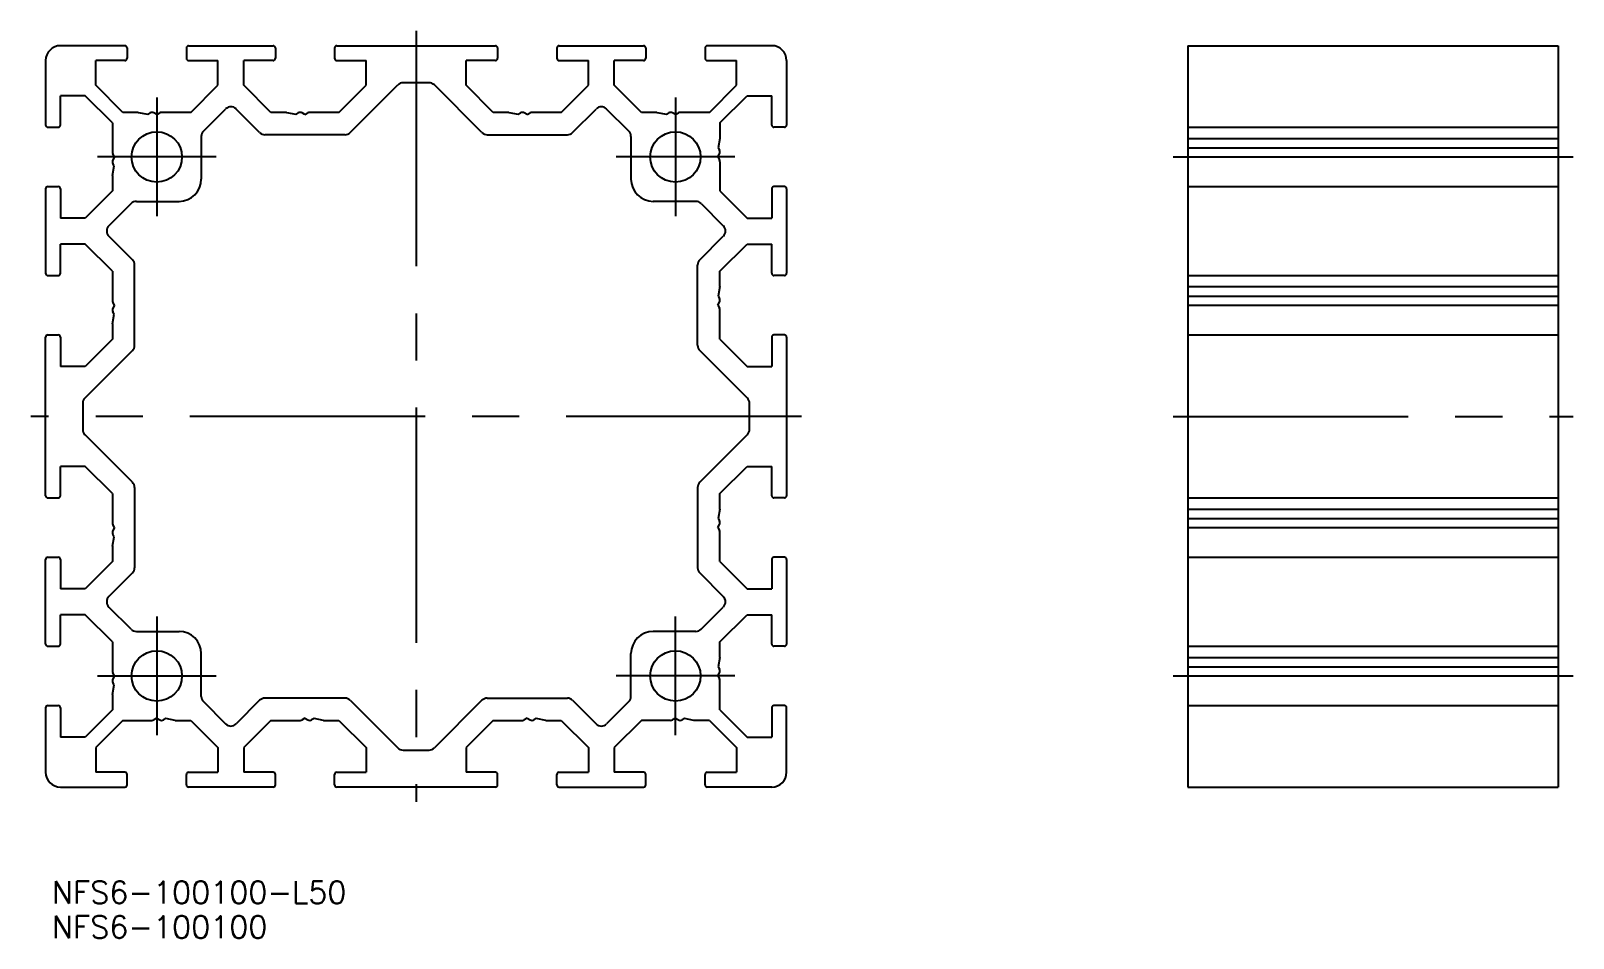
# Model space of a CAD drawing. Extents: x -52 to 156, y -70 to 52.
import ezdxf

# ---------------------------------------------------------------- set-up
doc = ezdxf.new("R2010")
doc.units = 0
doc.linetypes.add('CENTER', pattern=[50.8, 31.75, -6.35, 6.35, -6.35])
doc.layers.get('0').update_dxf_attribs({"linetype": 'CONTINUOUS'})
doc.layers.add('CENTER', color=1, linetype='CENTER')
doc.styles.get("Standard").update_dxf_attribs({"font": 'txt.shx', "height": 3, "bigfont": 'bigfont.shx'})

# ---------------------------------------------------------------- blocks, each defined once
blk = doc.blocks.new('*U2')
at = {"color": 7, "linetype": 'CONTINUOUS'}
blk.add_text('NFS6-100100-L50', height=3, dxfattribs=at).set_placement((-49.13, -65.69))
blk = doc.blocks.new('*U3')
at = {"color": 7, "linetype": 'CONTINUOUS'}
blk.add_text('NFS6-100100', height=3, dxfattribs=at).set_placement((-49.13, -70.37))

msp = doc.modelspace()

# ---------------------------------------------------------------- linework, layer by layer
at = {"color": 7, "linetype": 'CONTINUOUS'}
for p, q in [((-39.3, 50), (-48, 50)), ((-30.7, 50), (-19.3, 50)), ((-10.7, 50), (10.7, 50)), ((19.3, 50), (30.7, 50)), ((48, 50), (39.3, 50)), ((104.16, 50), (154.16, 50)), ((104.16, 50), (104.16, -50)), ((154.16, 50), (154.16, -50)), ((-50, 48), (-50, 39.3)), ((-43.25, 44.66), (-43.25, 48)), ((-39.3, 48), (-43.25, 48)), ((-39, 49.7), (-39, 48.3)), ((-31, 49.7), (-31, 48.3)), ((-30.7, 48), (-26.75, 48)), ((-26.75, 44.66), (-26.75, 48)), ((-23.25, 44.66), (-23.25, 48)), ((-19.3, 48), (-23.25, 48)), ((-19, 49.7), (-19, 48.3)), ((-11, 49.7), (-11, 48.3)), ((-10.7, 48), (-6.75, 48)), ((-6.75, 44.66), (-6.75, 48)), ((6.75, 44.66), (6.75, 48)), ((10.7, 48), (6.75, 48)), ((11, 49.7), (11, 48.3)), ((19, 49.7), (19, 48.3)), ((19.3, 48), (23.25, 48)), ((23.25, 44.66), (23.25, 48)), ((26.75, 44.66), (26.75, 48)), ((30.7, 48), (26.75, 48)), ((31, 49.7), (31, 48.3)), ((39, 49.7), (39, 48.3)), ((39.3, 48), (43.25, 48)), ((43.25, 44.66), (43.25, 48)), ((50, 48), (50, 39.3)), ((-39.59, 41), (-43.25, 44.66)), ((-30.41, 41), (-26.75, 44.66)), ((-19.59, 41), (-23.25, 44.66)), ((-10.41, 41), (-6.75, 44.66)), ((-8.88, 38.29), (-2.46, 44.71)), ((1.76, 45), (-1.76, 45)), ((8.88, 38.29), (2.46, 44.71)), ((10.41, 41), (6.75, 44.66)), ((19.59, 41), (23.25, 44.66)), ((30.41, 41), (26.75, 44.66)), ((39.59, 41), (43.25, 44.66)), ((-44.66, 43.25), (-48, 43.25)), ((-48, 39.3), (-48, 43.25)), ((-41, 39.59), (-44.66, 43.25)), ((41, 39.59), (44.66, 43.25)), ((44.66, 43.25), (48, 43.25)), ((48, 39.3), (48, 43.25)), ((-41, 39.59), (-41, 35.65)), ((-37.5, 41), (-39.59, 41)), ((-37.5, 41), (-36.22, 40.75)), ((-36.22, 40.75), (-35.9, 40.93)), ((-35, 40.7), (-35.4, 40.93)), ((-35, 40.7), (-34.6, 40.93)), ((-30.41, 41), (-34.35, 41)), ((-28.71, 38.46), (-25.71, 41.46)), ((-21.12, 38.29), (-24.29, 41.46)), ((-17.5, 41), (-19.59, 41)), ((-17.5, 41), (-16.22, 40.75)), ((-16.22, 40.75), (-15.9, 40.93)), ((-15, 40.7), (-15.4, 40.93)), ((-15, 40.7), (-14.6, 40.93)), ((-10.41, 41), (-14.35, 41)), ((12.5, 41), (10.41, 41)), ((12.5, 41), (13.78, 40.75)), ((13.78, 40.75), (14.1, 40.93)), ((15, 40.7), (14.6, 40.93)), ((15, 40.7), (15.4, 40.93)), ((19.59, 41), (15.65, 41)), ((21.12, 38.29), (24.29, 41.46)), ((28.71, 38.46), (25.71, 41.46)), ((32.5, 41), (30.41, 41)), ((32.5, 41), (33.78, 40.75)), ((33.78, 40.75), (34.1, 40.93)), ((35, 40.7), (34.6, 40.93)), ((35, 40.7), (35.4, 40.93)), ((39.59, 41), (35.65, 41)), ((41, 39.59), (41, 37.5)), ((-49.7, 39), (-48.3, 39)), ((-29, 37.76), (-29, 32)), ((-9.59, 38), (-20.41, 38)), ((9.59, 38), (20.41, 38)), ((29, 37.76), (29, 32)), ((41, 37.5), (40.75, 36.22)), ((49.7, 39), (48.3, 39)), ((104.16, 39), (154.16, 39)), ((104.16, 37.5), (154.16, 37.5)), ((-40.7, 35), (-40.93, 35.4)), ((40.7, 35), (40.93, 35.4)), ((40.75, 36.22), (40.93, 35.9)), ((104.16, 36.22), (154.16, 36.22)), ((-41, 32.5), (-40.75, 33.78)), ((-40.7, 35), (-40.93, 34.6)), ((-40.75, 33.78), (-40.93, 34.1)), ((40.7, 35), (40.93, 34.6)), ((41, 34.35), (41, 30.41)), ((104.16, 35), (154.16, 35)), ((-41, 32.5), (-41, 30.41)), ((-50, 30.7), (-50, 19.3)), ((-49.7, 31), (-48.3, 31)), ((-48, 30.7), (-48, 26.75)), ((-41, 30.41), (-44.66, 26.75)), ((41, 30.41), (44.66, 26.75)), ((48, 30.7), (48, 26.75)), ((49.7, 31), (48.3, 31)), ((50, 30.7), (50, 19.3)), ((104.16, 31), (154.16, 31)), ((-38.46, 28.71), (-41.46, 25.71)), ((-37.76, 29), (-32, 29)), ((37.76, 29), (32, 29)), ((38.46, 28.71), (41.46, 25.71)), ((-44.66, 26.75), (-48, 26.75)), ((44.66, 26.75), (48, 26.75)), ((-44.66, 23.25), (-48, 23.25)), ((-48, 19.3), (-48, 23.25)), ((-41, 19.59), (-44.66, 23.25)), ((-38.29, 21.12), (-41.46, 24.29)), ((38.29, 21.12), (41.46, 24.29)), ((41, 19.59), (44.66, 23.25)), ((44.66, 23.25), (48, 23.25)), ((48, 19.3), (48, 23.25)), ((-49.7, 19), (-48.3, 19)), ((-41, 19.59), (-41, 15.65)), ((-38, 9.59), (-38, 20.41)), ((38, 9.59), (38, 20.41)), ((41, 17.5), (41, 19.59)), ((49.7, 19), (48.3, 19)), ((104.16, 19), (154.16, 19)), ((41, 17.5), (40.75, 16.22)), ((104.16, 17.5), (154.16, 17.5)), ((-40.7, 15), (-40.93, 15.4)), ((-40.7, 15), (-40.93, 14.6)), ((40.7, 15), (40.93, 15.4)), ((40.7, 15), (40.93, 14.6)), ((40.75, 16.22), (40.93, 15.9)), ((104.16, 16.22), (154.16, 16.22)), ((104.16, 15), (154.16, 15)), ((-41, 12.5), (-40.75, 13.78)), ((-41, 12.5), (-41, 10.41)), ((-40.75, 13.78), (-40.93, 14.1)), ((41, 10.41), (41, 14.35)), ((-50, -10.7), (-50, 10.7)), ((-49.7, 11), (-48.3, 11)), ((-48, 10.7), (-48, 6.75)), ((-41, 10.41), (-44.66, 6.75)), ((41, 10.41), (44.66, 6.75)), ((48, 10.7), (48, 6.75)), ((49.7, 11), (48.3, 11)), ((50, 10.7), (50, -10.7)), ((104.16, 11), (154.16, 11)), ((-38.29, 8.88), (-44.71, 2.46)), ((38.29, 8.88), (44.71, 2.46)), ((-44.66, 6.75), (-48, 6.75)), ((44.66, 6.75), (48, 6.75)), ((-45, 1.76), (-45, -1.76)), ((45, -1.76), (45, 1.76)), ((-38.29, -8.88), (-44.71, -2.46)), ((38.29, -8.88), (44.71, -2.46)), ((-44.66, -6.75), (-48, -6.75)), ((-48, -10.7), (-48, -6.75)), ((-41, -10.41), (-44.66, -6.75)), ((41, -10.41), (44.66, -6.75)), ((44.66, -6.75), (48, -6.75)), ((48, -10.7), (48, -6.75)), ((-38, -9.59), (-38, -20.41)), ((38, -9.59), (38, -20.41)), ((-49.7, -11), (-48.3, -11)), ((-41, -10.41), (-41, -14.35)), ((41, -12.5), (41, -10.41)), ((49.7, -11), (48.3, -11)), ((104.16, -11), (154.16, -11)), ((41, -12.5), (40.75, -13.78)), ((40.75, -13.78), (40.93, -14.1)), ((104.16, -12.5), (154.16, -12.5)), ((104.16, -13.78), (154.16, -13.78)), ((-41, -17.5), (-40.75, -16.22)), ((-40.7, -15), (-40.93, -14.6)), ((-40.7, -15), (-40.93, -15.4)), ((-40.75, -16.22), (-40.93, -15.9)), ((40.7, -15), (40.93, -14.6)), ((40.7, -15), (40.93, -15.4)), ((41, -19.59), (41, -15.65)), ((104.16, -15), (154.16, -15)), ((-41, -17.5), (-41, -19.59)), ((-50, -30.7), (-50, -19.3)), ((-49.7, -19), (-48.3, -19)), ((-48, -19.3), (-48, -23.25)), ((-41, -19.59), (-44.66, -23.25)), ((41, -19.59), (44.66, -23.25)), ((48, -19.3), (48, -23.25)), ((49.7, -19), (48.3, -19)), ((50, -19.3), (50, -30.7)), ((104.16, -19), (154.16, -19)), ((-38.29, -21.12), (-41.46, -24.29)), ((38.29, -21.12), (41.46, -24.29)), ((-44.66, -23.25), (-48, -23.25)), ((44.66, -23.25), (48, -23.25)), ((-44.66, -26.75), (-48, -26.75)), ((-48, -30.7), (-48, -26.75)), ((-41, -30.41), (-44.66, -26.75)), ((-38.46, -28.71), (-41.46, -25.71)), ((38.46, -28.71), (41.46, -25.71)), ((41, -30.41), (44.66, -26.75)), ((44.66, -26.75), (48, -26.75)), ((48, -30.7), (48, -26.75)), ((-37.76, -29), (-32, -29)), ((37.76, -29), (32, -29)), ((-49.7, -31), (-48.3, -31)), ((-41, -30.41), (-41, -34.35)), ((41, -32.5), (41, -30.41)), ((49.7, -31), (48.3, -31)), ((104.16, -31), (154.16, -31)), ((-29, -37.76), (-29, -32)), ((29, -37.76), (29, -32)), ((41, -32.5), (40.75, -33.78)), ((104.16, -32.5), (154.16, -32.5)), ((-40.7, -35), (-40.93, -34.6)), ((-40.7, -35), (-40.93, -35.4)), ((40.7, -35), (40.93, -34.6)), ((40.7, -35), (40.93, -35.4)), ((40.75, -33.78), (40.93, -34.1)), ((104.16, -33.78), (154.16, -33.78)), ((104.16, -35), (154.16, -35)), ((-41, -37.5), (-40.75, -36.22)), ((-40.75, -36.22), (-40.93, -35.9)), ((41, -39.59), (41, -35.65)), ((-50, -39.3), (-50, -48)), ((-49.7, -39), (-48.3, -39)), ((-48, -39.3), (-48, -43.25)), ((-41, -37.5), (-41, -39.59)), ((-28.71, -38.46), (-25.71, -41.46)), ((-21.12, -38.29), (-24.29, -41.46)), ((-9.59, -38), (-20.41, -38)), ((-8.88, -38.29), (-2.46, -44.71)), ((8.88, -38.29), (2.46, -44.71)), ((9.59, -38), (20.41, -38)), ((21.12, -38.29), (24.29, -41.46)), ((28.71, -38.46), (25.71, -41.46)), ((48, -39.3), (48, -43.25)), ((49.7, -39), (48.3, -39)), ((50, -48), (50, -39.3)), ((104.16, -39), (154.16, -39)), ((-41, -39.59), (-44.66, -43.25)), ((-39.59, -41), (-43.25, -44.66)), ((-39.59, -41), (-35.65, -41)), ((-35, -40.7), (-35.4, -40.93)), ((-35, -40.7), (-34.6, -40.93)), ((-33.78, -40.75), (-34.1, -40.93)), ((-32.5, -41), (-33.78, -40.75)), ((-32.5, -41), (-30.41, -41)), ((-30.41, -41), (-26.75, -44.66)), ((-19.59, -41), (-23.25, -44.66)), ((-19.59, -41), (-15.65, -41)), ((-15, -40.7), (-15.4, -40.93)), ((-15, -40.7), (-14.6, -40.93)), ((-13.78, -40.75), (-14.1, -40.93)), ((-12.5, -41), (-13.78, -40.75)), ((-12.5, -41), (-10.41, -41)), ((-10.41, -41), (-6.75, -44.66)), ((10.41, -41), (6.75, -44.66)), ((10.41, -41), (14.35, -41)), ((15, -40.7), (14.6, -40.93)), ((15, -40.7), (15.4, -40.93)), ((16.22, -40.75), (15.9, -40.93)), ((17.5, -41), (16.22, -40.75)), ((17.5, -41), (19.59, -41)), ((19.59, -41), (23.25, -44.66)), ((30.41, -41), (26.75, -44.66)), ((34.35, -41), (30.41, -41)), ((35, -40.7), (34.6, -40.93)), ((35, -40.7), (35.4, -40.93)), ((36.22, -40.75), (35.9, -40.93)), ((37.5, -41), (36.22, -40.75)), ((39.59, -41), (37.5, -41)), ((39.59, -41), (43.25, -44.66)), ((41, -39.59), (44.66, -43.25)), ((-44.66, -43.25), (-48, -43.25)), ((44.66, -43.25), (48, -43.25)), ((-43.25, -44.66), (-43.25, -48)), ((-26.75, -44.66), (-26.75, -48)), ((-23.25, -44.66), (-23.25, -48)), ((-6.75, -44.66), (-6.75, -48)), ((-1.76, -45), (1.76, -45)), ((6.75, -44.66), (6.75, -48)), ((23.25, -44.66), (23.25, -48)), ((26.75, -44.66), (26.75, -48)), ((43.25, -44.66), (43.25, -48)), ((-39.3, -48), (-43.25, -48)), ((-39, -49.7), (-39, -48.3)), ((-31, -49.7), (-31, -48.3)), ((-30.7, -48), (-26.75, -48)), ((-19.3, -48), (-23.25, -48)), ((-19, -49.7), (-19, -48.3)), ((-11, -49.7), (-11, -48.3)), ((-10.7, -48), (-6.75, -48)), ((10.7, -48), (6.75, -48)), ((11, -49.7), (11, -48.3)), ((19, -49.7), (19, -48.3)), ((19.3, -48), (23.25, -48)), ((30.7, -48), (26.75, -48)), ((31, -49.7), (31, -48.3)), ((39, -49.7), (39, -48.3)), ((39.3, -48), (43.25, -48)), ((-48, -50), (-39.3, -50)), ((-19.3, -50), (-30.7, -50)), ((10.7, -50), (-10.7, -50)), ((19.3, -50), (30.7, -50)), ((48, -50), (39.3, -50)), ((104.16, -50), (154.16, -50))]:
    msp.add_line(p, q, dxfattribs=at)
for centre in [(-35, 35), (35, 35), (-35, -35), (35, -35)]:
    msp.add_circle(centre, 3.4, dxfattribs=at)
for centre, radius, start, end in [((-48, 48), 2, 90, 180), ((-39.3, 49.7), 0.3, 0, 90), ((-30.7, 49.7), 0.3, 90, 180), ((-19.3, 49.7), 0.3, 0, 90), ((-10.7, 49.7), 0.3, 90, 180), ((10.7, 49.7), 0.3, 0, 90), ((19.3, 49.7), 0.3, 90, 180), ((30.7, 49.7), 0.3, 0, 90), ((39.3, 49.7), 0.3, 90, 180), ((48, 48), 2, 0, 90), ((-39.3, 48.3), 0.3, 270, 0), ((-30.7, 48.3), 0.3, 180, 270), ((-19.3, 48.3), 0.3, 270, 0), ((-10.7, 48.3), 0.3, 180, 270), ((10.7, 48.3), 0.3, 270, 0), ((19.3, 48.3), 0.3, 180, 270), ((30.7, 48.3), 0.3, 270, 0), ((39.3, 48.3), 0.3, 180, 270), ((-1.76, 44), 1, 90, 135), ((1.76, 44), 1, 45, 90), ((-25, 40.76), 1, 45, 135), ((25, 40.76), 1, 45, 135), ((-35.65, 40.5), 0.5, 60, 120), ((-34.35, 40.5), 0.5, 90, 120), ((-15.65, 40.5), 0.5, 60, 120), ((-14.35, 40.5), 0.5, 90, 120), ((14.35, 40.5), 0.5, 60, 120), ((15.65, 40.5), 0.5, 90, 120), ((34.35, 40.5), 0.5, 60, 120), ((35.65, 40.5), 0.5, 90, 120), ((-49.7, 39.3), 0.3, 180, 270), ((-48.3, 39.3), 0.3, 270, 0), ((-28, 37.76), 1, 135, 180), ((-20.41, 39), 1, 225, 270), ((-9.59, 39), 1, 270, 315), ((9.59, 39), 1, 225, 270), ((20.41, 39), 1, 270, 315), ((28, 37.76), 1, 0, 45), ((48.3, 39.3), 0.3, 180, 270), ((49.7, 39.3), 0.3, 270, 0), ((-40.5, 35.65), 0.5, 180, 210), ((40.5, 35.65), 0.5, 330, 30), ((-40.5, 34.35), 0.5, 150, 210), ((40.5, 34.35), 0.5, 0, 30), ((-32, 32), 3, 270, 0), ((32, 32), 3, 180, 270), ((-49.7, 30.7), 0.3, 90, 180), ((-48.3, 30.7), 0.3, 0, 90), ((48.3, 30.7), 0.3, 90, 180), ((49.7, 30.7), 0.3, 0, 90), ((-37.76, 28), 1, 90, 135), ((37.76, 28), 1, 45, 90), ((-40.76, 25), 1, 135, 225), ((40.76, 25), 1, 315, 45), ((-39, 20.41), 1, 0, 45), ((39, 20.41), 1, 135, 180), ((-49.7, 19.3), 0.3, 180, 270), ((-48.3, 19.3), 0.3, 270, 0), ((48.3, 19.3), 0.3, 180, 270), ((49.7, 19.3), 0.3, 270, 0), ((-40.5, 15.65), 0.5, 180, 210), ((-40.5, 14.35), 0.5, 150, 210), ((40.5, 15.65), 0.5, 330, 30), ((40.5, 14.35), 0.5, 0, 30), ((-49.7, 10.7), 0.3, 90, 180), ((-48.3, 10.7), 0.3, 0, 90), ((48.3, 10.7), 0.3, 90, 180), ((49.7, 10.7), 0.3, 0, 90), ((-39, 9.59), 1, 315, 0), ((39, 9.59), 1, 180, 225), ((-44, 1.76), 1, 135, 180), ((44, 1.76), 1, 0, 45), ((-44, -1.76), 1, 180, 225), ((44, -1.76), 1, 315, 0), ((-39, -9.59), 1, 0, 45), ((39, -9.59), 1, 135, 180), ((-49.7, -10.7), 0.3, 180, 270), ((-48.3, -10.7), 0.3, 270, 0), ((48.3, -10.7), 0.3, 180, 270), ((49.7, -10.7), 0.3, 270, 0), ((-40.5, -14.35), 0.5, 180, 210), ((40.5, -14.35), 0.5, 330, 30), ((-40.5, -15.65), 0.5, 150, 210), ((40.5, -15.65), 0.5, 0, 30), ((-49.7, -19.3), 0.3, 90, 180), ((-48.3, -19.3), 0.3, 0, 90), ((-39, -20.41), 1, 315, 0), ((39, -20.41), 1, 180, 225), ((48.3, -19.3), 0.3, 90, 180), ((49.7, -19.3), 0.3, 0, 90), ((-40.76, -25), 1, 135, 225), ((40.76, -25), 1, 315, 45), ((-37.76, -28), 1, 225, 270), ((-32, -32), 3, 0, 90), ((32, -32), 3, 90, 180), ((37.76, -28), 1, 270, 315), ((-49.7, -30.7), 0.3, 180, 270), ((-48.3, -30.7), 0.3, 270, 0), ((48.3, -30.7), 0.3, 180, 270), ((49.7, -30.7), 0.3, 270, 0), ((-40.5, -34.35), 0.5, 180, 210), ((40.5, -34.35), 0.5, 330, 30), ((-40.5, -35.65), 0.5, 150, 210), ((40.5, -35.65), 0.5, 0, 30), ((-49.7, -39.3), 0.3, 90, 180), ((-48.3, -39.3), 0.3, 0, 90), ((-28, -37.76), 1, 180, 225), ((-20.41, -39), 1, 90, 135), ((-9.59, -39), 1, 45, 90), ((9.59, -39), 1, 90, 135), ((20.41, -39), 1, 45, 90), ((28, -37.76), 1, 315, 0), ((48.3, -39.3), 0.3, 90, 180), ((49.7, -39.3), 0.3, 0, 90), ((-35.65, -40.5), 0.5, 270, 300), ((-34.35, -40.5), 0.5, 240, 300), ((-25, -40.76), 1, 225, 315), ((-15.65, -40.5), 0.5, 270, 300), ((-14.35, -40.5), 0.5, 240, 300), ((14.35, -40.5), 0.5, 270, 300), ((15.65, -40.5), 0.5, 240, 300), ((25, -40.76), 1, 225, 315), ((34.35, -40.5), 0.5, 270, 300), ((35.65, -40.5), 0.5, 240, 300), ((-1.76, -44), 1, 225, 270), ((1.76, -44), 1, 270, 315), ((-48, -48), 2, 180, 270), ((-39.3, -48.3), 0.3, 0, 90), ((-39.3, -49.7), 0.3, 270, 0), ((-30.7, -48.3), 0.3, 90, 180), ((-30.7, -49.7), 0.3, 180, 270), ((-19.3, -48.3), 0.3, 0, 90), ((-19.3, -49.7), 0.3, 270, 0), ((-10.7, -48.3), 0.3, 90, 180), ((-10.7, -49.7), 0.3, 180, 270), ((10.7, -48.3), 0.3, 0, 90), ((10.7, -49.7), 0.3, 270, 0), ((19.3, -48.3), 0.3, 90, 180), ((19.3, -49.7), 0.3, 180, 270), ((30.7, -48.3), 0.3, 0, 90), ((30.7, -49.7), 0.3, 270, 0), ((39.3, -48.3), 0.3, 90, 180), ((39.3, -49.7), 0.3, 180, 270), ((48, -48), 2, 270, 0)]:
    msp.add_arc(centre, radius, start, end, dxfattribs=at)
at = {"layer": 'CENTER', "color": 1, "linetype": 'CENTER'}
for p, q in [((0, 52), (0, -52)), ((-35, 43), (-35, 27)), ((35, 43), (35, 27)), ((-27, 35), (-43, 35)), ((43, 35), (27, 35)), ((102.16, 35), (156.16, 35)), ((52, 0), (-52, 0)), ((102.16, 0), (156.16, 0)), ((-35, -27), (-35, -43)), ((35, -43), (35, -27)), ((-43, -35), (-27, -35)), ((43, -35), (27, -35)), ((102.16, -35), (156.16, -35))]:
    msp.add_line(p, q, dxfattribs=at)

# ---------------------------------------------------------------- block references
at = {"color": 7, "linetype": 'CONTINUOUS'}
for name in ['*U2', '*U3']:
    msp.add_blockref(name, (0, 0), dxfattribs=at)

doc.saveas('drawing.dxf')
